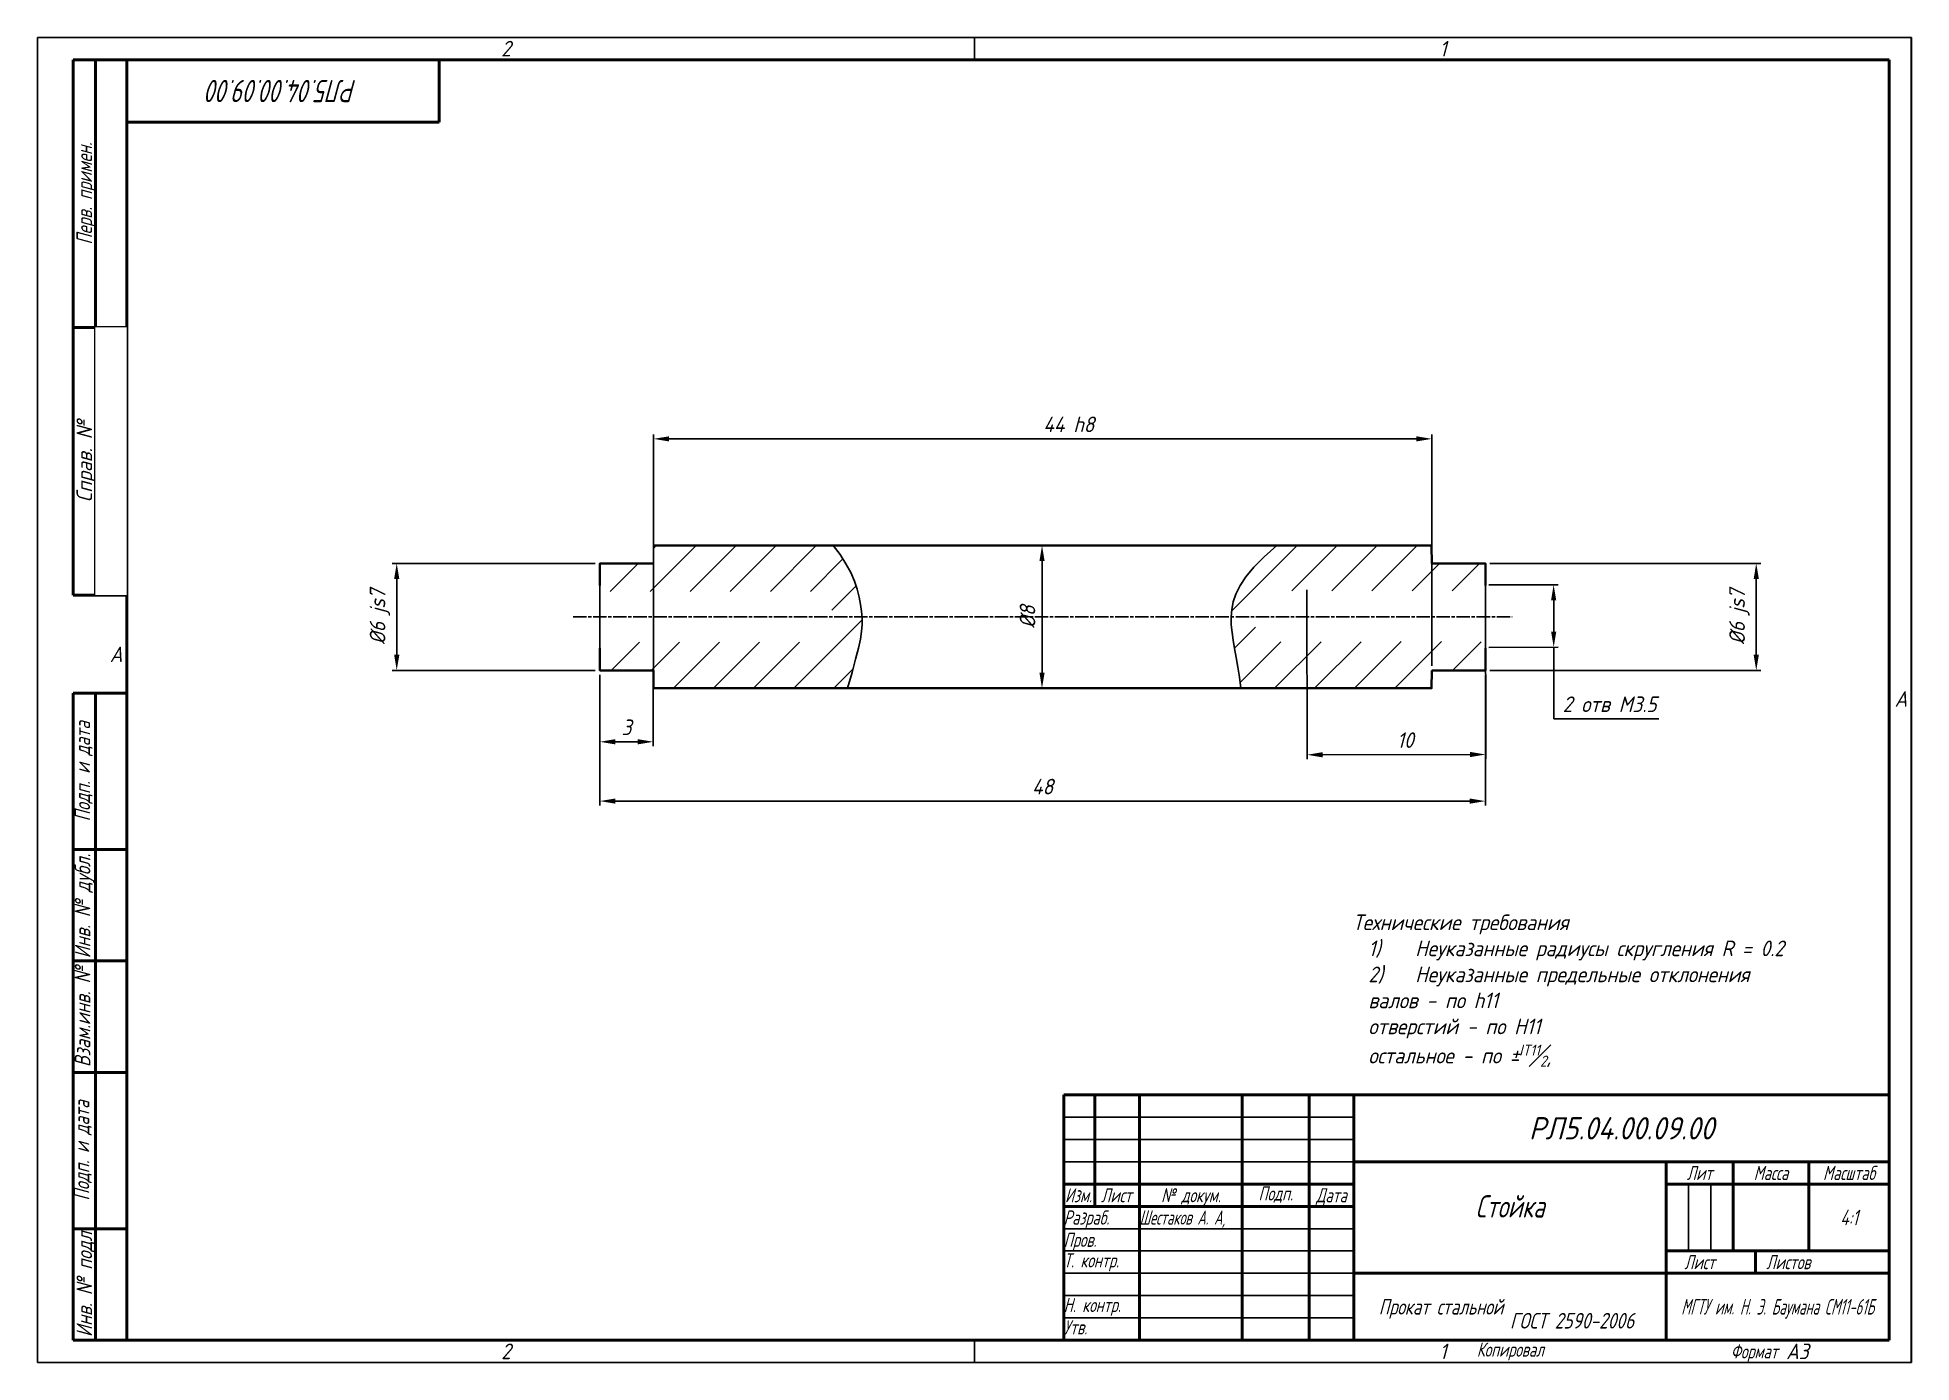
# Paper-space layout 'Лист1' of a CAD drawing. Header units: millimetres. Extents: x 0 to 420, y 0 to 297.
# The model-space entities are those that its viewports show. They can reach past a viewport. Long polylines and large blocks are cut down to what shows.
import ezdxf
from ezdxf.enums import TextEntityAlignment as Align

# ---------------------------------------------------------------- set-up
doc = ezdxf.new("R2010")
doc.units = ezdxf.units.MM
doc.set_wipeout_variables(frame=1)
doc.linetypes.add('AM_ISO08W050', pattern=[18, 12, -1.5, 3, -1.5])
for name, color, linetype, lineweight in [('AM_4', 3, 'Continuous', 25), ('AM_5', 3, 'Continuous', 25), ('AM_7', 4, 'AM_ISO08W050', 25), ('AM_8', 1, 'Continuous', 25), ('AM_BOR', 7, 'Continuous', 50), ('основные', 7, 'Continuous', 35)]:
    doc.layers.add(name, color=color, linetype=linetype, lineweight=lineweight)
doc.layers.add('AM_VIEWS', color=1, linetype='Continuous', lineweight=25, plot=False)
doc.styles.add('ACGOSTTS', font='geniso.shx', dxfattribs={"oblique": 15})
doc.styles.get("Standard").update_dxf_attribs({"font": 'geniso.shx', "oblique": 15})
doc.dimstyles.new('AM_GOST$0', dxfattribs={"dimtxt": 3.5, "dimasz": 3.5, "dimexe": 1, "dimexo": 1, "dimgap": 1.5, "dimtad": 1, "dimtoh": 1, "dimtxsty": 'Standard', "dimcen": 0, "dimclrd": 256, "dimclre": 256, "dimclrt": 2, "dimadec": 0, "dimazin": 2, "dimtp": 0.1, "dimtm": 0.1, "dimtfac": 0.71, "dimtmove": 0, "dimatfit": 3, "dimfxl": 1, "dimtolj": 1, "dimlwd": -1, "dimlwe": -1, "dimarcsym": 1})

# ---------------------------------------------------------------- blocks, each defined once
blk = doc.blocks.new('GOST_A3_LANDSCAPE')
at = {"layer": 'AM_BOR', "color": 1, "lineweight": 25}
for p, q in [((420, 297), (0, 297)), ((0, 297), (0, 0)), ((210, 297), (210, 292)), ((420, 0), (420, 297)), ((210, 5), (210, 0)), ((210, 5), (210, 0)), ((0, 0), (420, 0))]:
    blk.add_line(p, q, dxfattribs=at)
at = {"layer": 'AM_BOR', "color": 7, "lineweight": 50}
for p, q in [((415, 292), (20, 292)), ((20, 292), (20, 5)), ((415, 5), (415, 292)), ((20, 5), (415, 5))]:
    blk.add_line(p, q, dxfattribs=at)
at = {"layer": 'AM_BOR', "color": 1, "lineweight": 25, "style": 'ACGOSTTS', "oblique": 15}
for s, p in [('2', (105, 294.5)), ('1', (315, 294.5)), ('2', (105, 2.5)), ('1', (315, 2.5))]:
    blk.add_text(s, height=3.5, dxfattribs=at).set_placement(p, align=Align.MIDDLE_CENTER)
for p in [(16.21, 157), (416.21, 147), (416.21, 147)]:
    blk.add_text('A', height=3.5, dxfattribs=at).set_placement(p)
blk = doc.blocks.new('GOST_FORM1')
at = {"layer": 'AM_BOR', "color": 7, "lineweight": 50}
for p, q in [((-185, 0), (-185, 55)), ((-185, 55), (0, 55)), ((-178, 55), (-178, 30)), ((-168, 55), (-168, 0)), ((-145, 55), (-145, 0)), ((-130, 55), (-130, 0)), ((-120, 55), (-120, 0)), ((0, 55), (0, 0)), ((-120, 40), (0, 40)), ((-50, 40), (-50, 0)), ((-35, 40), (-35, 20)), ((-18, 40), (-18, 20)), ((-185, 35), (-120, 35)), ((-50, 35), (0, 35)), ((-185, 30), (-120, 30)), ((-50, 20), (0, 20)), ((-30, 20), (-30, 15)), ((-120, 15), (0, 15)), ((0, 0), (-185, 0))]:
    blk.add_line(p, q, dxfattribs=at)
at = {"layer": 'AM_BOR', "color": 1, "lineweight": 25}
for p, q in [((-185, 50), (-120, 50)), ((-185, 45), (-120, 45)), ((-185, 40), (-120, 40)), ((-45, 35), (-45, 20)), ((-40, 35), (-40, 20)), ((-185, 25), (-120, 25)), ((-185, 20), (-120, 20)), ((-185, 15), (-120, 15)), ((-185, 10), (-120, 10)), ((-185, 5), (-120, 5))]:
    blk.add_line(p, q, dxfattribs=at)
at = {"layer": 'AM_BOR', "color": 1, "lineweight": 25, "style": 'ACGOSTTS', "oblique": 15, "width": 0.8}
for s, p in [('Лит', (-42.5, 37.5)), ('Масса', (-26.5, 37.5)), ('Масштаб', (-9, 37.5)), ('Изм.', (-181.7, 32.5)), ('Лист', (-173.2, 32.5)), ('№ докум.', (-156.5, 32.5)), ('Подп.', (-137.5, 32.9)), ('Дата', (-125, 32.5)), ('Лист', (-42.5, 17.5)), ('Листов', (-22.62, 17.5)), ('Копировал', (-84.92, -2.1))]:
    blk.add_text(s, height=3.17, dxfattribs=at).set_placement(p, align=Align.MIDDLE_CENTER)
for s, p in [('Разраб.', (-185, 27.5)), ('Пров.', (-185, 22.5)), ('Т. контр.', (-185, 17.9)), ('Н. контр.', (-185, 7.9)), ('Утв.', (-185, 2.9))]:
    blk.add_text(s, height=3.17, dxfattribs=at).set_placement(p, align=Align.MIDDLE_LEFT)
blk.add_text('Формат', height=3.17, dxfattribs=at).set_placement((-25, -2.5), align=Align.MIDDLE_RIGHT)
at = {"layer": 'AM_BOR', "color": 2, "lineweight": 25, "style": 'ACGOSTTS', "oblique": 15}
for tag, height, p in [('GEN-TITLE-PARTNO{23}', 5, (-60, 47.5)), ('GEN-TITLE-CMPNY{13}', 3.5, (-25, 7.5))]:
    blk.add_attdef(tag, text='', height=height, dxfattribs=at).set_placement(p, align=Align.MIDDLE_CENTER)
for tag, height, width, p in [('GEN-TITLE-NAME{6.5}', 3.17, 0.8, (-168, 27.5)), ('GEN-TITLE-CHKM{6.5}', 3.17, 0.8, (-168, 22.5)), ('GEN-TITLE-ENG{6.5}', 3.17, 0.8, (-168, 17.5)), ('GEN-TITLE-AUTH{6.5}', 3.17, 0.8, (-168, 12.5)), ('GEN-TITLE-APPD{6.5}', 3.17, 0.8, (-168, 7.5)), ('GEN-TITLE-MAT2{9}', 3.5, 0.9, (-85, 9.25)), ('GEN-TITLE-APPM{6.5}', 3.17, 0.8, (-168, 2.5)), ('GEN-TITLE-MAT3{9}', 3.5, 0.9, (-85, 4.37))]:
    blk.add_attdef(tag, text='', height=height, dxfattribs=dict(at, width=width)).set_placement(p, align=Align.MIDDLE_LEFT)
at = {"layer": 'AM_BOR', "color": 2, "lineweight": 25, "style": 'ACGOSTTS', "oblique": 15, "width": 0.8}
for tag, height, p in [('GEN-TITLE-DES1{13}', 5, (-85, 30)), ('GEN-TITLE-LIT1{1}', 3.5, (-47.9, 27.5)), ('GEN-TITLE-LIT2{1.1}', 3.5, (-42.9, 27.5)), ('GEN-TITLE-LIT3{1.1}', 3.5, (-37.9, 27.5)), ('GEN-TITLE-WT{4}', 3.5, (-27, 27.5)), ('GEN-TITLE-SCA{6}', 3.5, (-9, 27.5)), ('GEN-TITLE-DES2{21}', 3.17, (-85, 19.5)), ('GEN-TITLE-SHEET{2.2}', 3.17, (-34.5, 17.5)), ('GEN-TITLE-NUMSHTS{5}', 3.17, (-9.12, 17.5))]:
    blk.add_attdef(tag, text='', height=height, dxfattribs=at).set_placement(p, align=Align.MIDDLE_CENTER)
at = {"layer": 'AM_BOR', "color": 1, "lineweight": 25, "style": 'ACGOSTTS', "oblique": 15, "width": 0.8}
blk.add_attdef('GEN-TITLE-AUTHT{5}', text='', height=3.17, dxfattribs=at).set_placement((-185, 12.9), align=Align.MIDDLE_LEFT)
at = {"layer": 'AM_BOR', "color": 2, "lineweight": 25, "style": 'ACGOSTTS', "oblique": 15, "width": 0.9}
blk.add_attdef('GEN-TITLE-MAT1{9}', text='', height=3.5, dxfattribs=at).set_placement((-86.5, 7.5), align=Align.MIDDLE_RIGHT)
at = {"layer": 'AM_BOR', "color": 2, "lineweight": 25, "style": 'ACGOSTTS', "oblique": 15}
blk.add_attdef('GEN-TITLE-SIZ{15.7}', text='', height=3.5, dxfattribs=at).set_placement((-23.1, -2.5), align=Align.MIDDLE_LEFT)
blk = doc.blocks.new('GOST_EXT12')
at = {"layer": 'AM_BOR', "color": 7, "lineweight": 50, "ltscale": 0.3}
for p, q in [((0, 287), (-12, 287)), ((-12, 287), (-12, 167)), ((-7, 167), (-7, 287)), ((0, 167), (0, 287)), ((-12, 227), (0, 227)), ((-12, 167), (0, 167))]:
    blk.add_line(p, q, dxfattribs=at)
at = {"layer": 'AM_BOR', "color": 7, "lineweight": 50}
for p, q in [((0, 145), (-12, 145)), ((-12, 145), (-12, 110)), ((-12, 0), (-12, 145)), ((-7, 0), (-7, 145)), ((0, 145), (0, 0)), ((0, 110), (-12, 110)), ((-12, 110), (-12, 85)), ((0, 85), (-12, 85)), ((-12, 85), (-12, 60)), ((0, 60), (-12, 60)), ((-12, 60), (-12, 25)), ((0, 25), (-12, 25)), ((-12, 25), (-12, 0)), ((0, 0), (-12, 0))]:
    blk.add_line(p, q, dxfattribs=at)
at = {"layer": 'AM_BOR', "color": 1, "lineweight": 25, "style": 'ACGOSTTS', "oblique": 15}
for s, width, p in [('Перв. примен.', 0.821392, (-9.5, 257)), ('Подп. и дата', 0.842977, (-9.95, 127.5)), ('Инв. № дубл.', 0.891828, (-9.9, 97.31)), ('Взам.инв. №', 0.899981, (-9.9, 72.5)), ('Подп. и дата', 0.842977, (-10.13, 42.5)), ('Инв. № подл', 0.910904, (-9.5, 12.5))]:
    blk.add_text(s, height=3.5, rotation=90, dxfattribs=dict(at, width=width)).set_placement(p, align=Align.MIDDLE_CENTER)
blk.add_text('Справ. №', height=3.5, rotation=90, dxfattribs=at).set_placement((-9.5, 197), align=Align.MIDDLE_CENTER)
at = {"layer": 'AM_BOR', "color": 2, "lineweight": 25, "style": 'ACGOSTTS', "oblique": 15, "width": 0.8}
for tag, p in [('GEN-TITLE-FREF{16}', (-3.5, 257)), ('GEN-TITLE-RPARTNO{16}', (-3.5, 197)), ('GEN-TITLE-SDT2{10}', (-3.5, 127.5)), ('GEN-TITLE-CSTKN{7}', (-3.5, 97.5)), ('GEN-TITLE-RSTKN{7}', (-3.5, 72.5)), ('GEN-TITLE-SDT1{10}', (-3.5, 42.5)), ('GEN-TITLE-STKN{7}', (-3.5, 12.5))]:
    blk.add_attdef(tag, text='', height=3.17, rotation=90, dxfattribs=at).set_placement(p, align=Align.MIDDLE_CENTER)
blk.add_wipeout([(-7, 227), (-7, 167), (0, 167), (0, 227)])
blk = doc.blocks.new('GOST_EXT3_L')
at = {"layer": 'AM_BOR', "color": 7, "lineweight": 50}
for p, q in [((0, 0), (70, 0)), ((0, -14), (0, 0)), ((70, 0), (70, -14)), ((70, -14), (0, -14))]:
    blk.add_line(p, q, dxfattribs=at)
at = {"layer": 'AM_BOR', "color": 2, "lineweight": 25, "style": 'ACGOSTTS', "oblique": 15, "width": 0.8}
blk.add_attdef('GEN-TITLE-PARTNO{11.7}', text='', height=5, rotation=180, dxfattribs=at).set_placement((35, -7), align=Align.MIDDLE_CENTER)
blk = doc.blocks.new('*D8')
at = {"layer": 'AM_5', "linetype": 'ByBlock', "transparency": 16777216}
for p, q in [((126.01, 154.13), (126.01, 124.84)), ((324.5, 154.13), (324.5, 124.84)), ((129.51, 125.84), (321, 125.84))]:
    blk.add_line(p, q, dxfattribs=at)
at = {"layer": 'AM_5', "transparency": 16777216}
for points in [[(129.51, 126.42), (129.51, 125.26), (126.01, 125.84)], [(321, 126.42), (321, 125.26), (324.5, 125.84)]]:
    blk.add_solid(points, dxfattribs=at)
at = {"layer": 'Defpoints', "color": 0, "transparency": 16777216}
for p in [(126.01, 155.13), (324.5, 155.13), (324.5, 125.84)]:
    blk.add_point(p, dxfattribs=at)
at = {"layer": 'AM_5', "color": 2, "transparency": 16777216, "insert": (225.26, 129.09), "char_height": 3.5, "attachment_point": 5}
blk.add_mtext('\\A1;48', dxfattribs=at)
blk = doc.blocks.new('*D9')
at = {"layer": 'AM_5', "linetype": 'ByBlock', "transparency": 16777216}
for p, q in [((138.07, 152.13), (138.07, 208.03)), ((141.57, 207.03), (309, 207.03)), ((312.5, 156.13), (312.5, 208.03))]:
    blk.add_line(p, q, dxfattribs=at)
at = {"layer": 'AM_5', "transparency": 16777216}
for points in [[(141.57, 207.61), (141.57, 206.45), (138.07, 207.03)], [(309, 207.61), (309, 206.45), (312.5, 207.03)]]:
    blk.add_solid(points, dxfattribs=at)
at = {"layer": 'Defpoints', "color": 0, "transparency": 16777216}
for p in [(312.5, 207.03), (312.5, 155.13), (138.07, 151.13)]:
    blk.add_point(p, dxfattribs=at)
at = {"layer": 'AM_5', "color": 2, "transparency": 16777216, "insert": (231.13, 210.28), "char_height": 3.5, "attachment_point": 5}
blk.add_mtext('\\A1;44 h8', dxfattribs=at)
blk = doc.blocks.new('*D10')
at = {"layer": 'AM_5', "linetype": 'ByBlock', "transparency": 16777216}
for p, q in [((224.23, 183.13), (224.13, 183.13)), ((225.13, 154.63), (225.13, 179.63)), ((224.26, 151.13), (224.13, 151.13))]:
    blk.add_line(p, q, dxfattribs=at)
at = {"layer": 'AM_5', "transparency": 16777216}
for points in [[(224.55, 179.63), (225.72, 179.63), (225.13, 183.13)], [(224.55, 154.63), (225.72, 154.63), (225.13, 151.13)]]:
    blk.add_solid(points, dxfattribs=at)
at = {"layer": 'Defpoints', "color": 0, "transparency": 16777216}
for p in [(225.13, 183.13), (225.23, 183.13), (225.26, 151.13)]:
    blk.add_point(p, dxfattribs=at)
at = {"layer": 'AM_5', "color": 2, "transparency": 16777216, "insert": (221.88, 167.13), "char_height": 3.5, "attachment_point": 5, "rotation": 90}
blk.add_mtext('\\A1;%%C8', dxfattribs=at)
blk = doc.blocks.new('*D11')
at = {"layer": 'AM_5', "linetype": 'ByBlock', "transparency": 16777216}
for p, q in [((126.01, 154.13), (126.01, 138.13)), ((138.01, 154.13), (138.01, 138.13)), ((129.51, 139.13), (134.51, 139.13))]:
    blk.add_line(p, q, dxfattribs=at)
at = {"layer": 'AM_5', "transparency": 16777216}
for points in [[(129.51, 139.72), (129.51, 138.55), (126.01, 139.13)], [(134.51, 139.72), (134.51, 138.55), (138.01, 139.13)]]:
    blk.add_solid(points, dxfattribs=at)
at = {"layer": 'Defpoints', "color": 0, "transparency": 16777216}
for p in [(126.01, 155.13), (138.01, 155.13), (138.01, 139.13)]:
    blk.add_point(p, dxfattribs=at)
at = {"layer": 'AM_5', "color": 2, "transparency": 16777216, "insert": (132.01, 142.38), "char_height": 3.5, "attachment_point": 5}
blk.add_mtext('\\A1;3', dxfattribs=at)
blk = doc.blocks.new('*D12')
at = {"layer": 'AM_5', "linetype": 'ByBlock', "transparency": 16777216}
for p, q in [((325.5, 179.13), (386.2, 179.13)), ((385.2, 175.63), (385.2, 158.63)), ((325.5, 155.13), (386.2, 155.13))]:
    blk.add_line(p, q, dxfattribs=at)
at = {"layer": 'AM_5', "transparency": 16777216}
for points in [[(384.62, 175.63), (385.79, 175.63), (385.2, 179.13)], [(384.62, 158.63), (385.79, 158.63), (385.2, 155.13)]]:
    blk.add_solid(points, dxfattribs=at)
at = {"layer": 'Defpoints', "color": 0, "transparency": 16777216}
for p in [(324.5, 179.13), (324.5, 155.13), (385.2, 155.13)]:
    blk.add_point(p, dxfattribs=at)
at = {"layer": 'AM_5', "color": 2, "transparency": 16777216, "insert": (381.44, 167.13), "char_height": 3.5, "attachment_point": 5, "rotation": 90}
blk.add_mtext('\\A1;%%C6{}{\\C2; js7}', dxfattribs=at)
blk = doc.blocks.new('*D13')
at = {"layer": 'AM_5', "linetype": 'ByBlock', "transparency": 16777216}
for p, q in [((325.26, 174.3), (340.79, 174.33)), ((339.8, 170.83), (339.81, 163.83)), ((325.29, 160.3), (340.81, 160.33)), ((339.81, 160.33), (339.84, 144.3)), ((339.84, 144.3), (363.36, 144.3))]:
    blk.add_line(p, q, dxfattribs=at)
at = {"layer": 'AM_5', "transparency": 16777216}
for points in [[(340.38, 170.83), (339.21, 170.83), (339.79, 174.33)], [(340.39, 163.83), (339.22, 163.83), (339.81, 160.33)]]:
    blk.add_solid(points, dxfattribs=at)
at = {"layer": 'Defpoints', "color": 0, "transparency": 16777216}
for p in [(324.26, 174.3), (339.79, 174.33), (324.29, 160.3)]:
    blk.add_point(p, dxfattribs=at)
at = {"layer": 'AM_5', "color": 2, "transparency": 16777216, "insert": (352.35, 147.55), "char_height": 3.5, "attachment_point": 5}
blk.add_mtext('\\A1;2 отв M3.5 ', dxfattribs=at)
blk = doc.blocks.new('*D14')
at = {"layer": 'AM_5', "linetype": 'ByBlock', "transparency": 16777216}
for p, q in [((284.47, 173.23), (284.53, 135.22)), ((324.51, 173.3), (324.57, 135.29)), ((288.03, 136.22), (321.07, 136.28))]:
    blk.add_line(p, q, dxfattribs=at)
at = {"layer": 'AM_5', "transparency": 16777216}
for points in [[(288.03, 136.81), (288.03, 135.64), (284.53, 136.22)], [(321.07, 136.86), (321.07, 135.7), (324.57, 136.29)]]:
    blk.add_solid(points, dxfattribs=at)
at = {"layer": 'Defpoints', "color": 0, "transparency": 16777216}
for p in [(284.47, 174.23), (324.5, 174.3), (324.57, 136.29)]:
    blk.add_point(p, dxfattribs=at)
at = {"layer": 'AM_5', "color": 2, "transparency": 16777216, "insert": (306.54, 139.5), "char_height": 3.5, "attachment_point": 5, "rotation": 0.098}
blk.add_mtext('\\A1;10', dxfattribs=at)
blk = doc.blocks.new('*D15')
at = {"layer": 'AM_5', "linetype": 'ByBlock', "transparency": 16777216}
for p, q in [((125.01, 179.13), (79.51, 179.13)), ((80.51, 175.63), (80.51, 158.63)), ((125.01, 155.13), (79.51, 155.13))]:
    blk.add_line(p, q, dxfattribs=at)
at = {"layer": 'AM_5', "transparency": 16777216}
for points in [[(79.93, 175.63), (81.1, 175.63), (80.51, 179.13)], [(79.93, 158.63), (81.1, 158.63), (80.51, 155.13)]]:
    blk.add_solid(points, dxfattribs=at)
at = {"layer": 'Defpoints', "color": 0, "transparency": 16777216}
for p in [(126.01, 179.13), (80.51, 155.13), (126.01, 155.13)]:
    blk.add_point(p, dxfattribs=at)
at = {"layer": 'AM_5', "color": 2, "transparency": 16777216, "insert": (76.75, 167.13), "char_height": 3.5, "attachment_point": 5, "rotation": 90}
blk.add_mtext('\\A1;%%C6 js7', dxfattribs=at)

msp = doc.modelspace()

# ---------------------------------------------------------------- hatches: boundary and pattern name
at = {"layer": 'AM_8'}
h = msp.add_hatch(dxfattribs=at)
h.set_pattern_fill('ANSI31', color=256, scale=0.5)
h.paths.add_polyline_path([(96.65, 86.47), (96.38, 86.96), (96.06, 87.47), (95.66, 87.98), (85.59, 87.98), (85.59, 86.98), (82.59, 86.98), (82.59, 85.82), (82.82, 85.41), (94.99, 85.41), (95.81, 83.98), (97.28, 83.98), (97.25, 84.28), (97.2, 84.67), (97.12, 85.09), (97.01, 85.53), (96.85, 85.99)])
h.paths.add_polyline_path([(97.19, 82.73), (97.25, 83.16), (97.28, 83.55), (97.28, 83.92), (97.28, 83.98), (95.81, 83.98), (94.99, 82.56), (82.82, 82.56), (82.59, 82.14), (82.59, 80.98), (85.6, 80.98), (85.6, 79.98), (96.46, 79.98), (96.72, 80.87), (96.92, 81.61), (97.08, 82.22)])
h = msp.add_hatch(dxfattribs=at)
h.set_pattern_fill('ANSI31', color=256, scale=0.5)
h.paths.add_polyline_path([(132.21, 86.98), (129.21, 86.98), (129.19, 87.98), (120.52, 87.98), (119.81, 87.34), (119.23, 86.76), (118.79, 86.23), (118.46, 85.73), (118.23, 85.26), (118.08, 84.82), (118, 84.39), (117.97, 83.98), (118.97, 83.98), (119.8, 85.43), (131.96, 85.45), (132.21, 85.88)])
h.paths.add_polyline_path([(132.21, 82.18), (131.97, 82.6), (119.8, 82.58), (118.99, 83.98), (117.97, 83.98), (117.97, 83.97), (117.97, 83.54), (118.01, 83.11), (118.07, 82.67), (118.15, 82.2), (118.24, 81.71), (118.33, 81.17), (118.43, 80.6), (118.51, 79.98), (129.19, 79.98), (129.21, 80.98), (132.21, 80.98)])

# ---------------------------------------------------------------- linework, layer by layer
for p, q in [((85.59, 86.98), (85.59, 87.98)), ((82.59, 82.23), (82.59, 85.73)), ((132.21, 82.23), (132.21, 85.73)), ((85.6, 79.98), (85.6, 80.98))]:
    msp.add_line(p, q)
at = {"layer": 'AM_4'}
for points in [[(95.66, 87.98), (96.06, 87.47), (96.38, 86.96), (96.65, 86.47), (96.85, 85.99), (97.01, 85.53), (97.12, 85.09), (97.2, 84.67), (97.25, 84.28), (97.28, 83.92), (97.28, 83.55), (97.25, 83.16), (97.19, 82.73), (97.08, 82.22), (96.92, 81.61), (96.72, 80.87), (96.46, 79.98)], [(120.52, 87.98), (119.81, 87.34), (119.23, 86.76), (118.79, 86.23), (118.46, 85.73), (118.23, 85.26), (118.08, 84.82), (118, 84.39), (117.97, 83.97), (117.97, 83.54), (118.01, 83.11), (118.07, 82.67), (118.15, 82.2), (118.24, 81.71), (118.33, 81.17), (118.43, 80.6), (118.51, 79.98)]]:
    msp.add_lwpolyline(points, dxfattribs=at)
at = {"layer": 'AM_7'}
msp.add_line((81.09, 83.98), (133.71, 83.98), dxfattribs=at)
at = {"layer": 'основные'}
for points in [[(85.59, 87.98), (129.19, 87.98), (129.21, 86.98)], [(85.59, 86.98), (85.59, 86.98), (82.59, 86.98), (82.59, 85.73)], [(129.21, 86.98), (129.21, 86.98), (132.21, 86.98), (132.21, 85.73)], [(82.59, 82.23), (82.59, 80.98), (85.59, 80.98), (85.59, 80.98)], [(132.21, 82.23), (132.21, 80.98), (129.21, 80.98), (129.21, 80.98)], [(129.21, 80.98), (129.19, 79.98), (85.6, 79.98), (85.59, 80.98)]]:
    msp.add_lwpolyline(points, dxfattribs=at)

psp = doc.layouts.new('Лист1')

# ---------------------------------------------------------------- block references
at = {"lineweight": 0}
psp.add_blockref('GOST_A3_LANDSCAPE', (0, 0), dxfattribs=at)
ref = psp.add_blockref('GOST_FORM1', (415, 5), dxfattribs=at)
ref.add_attrib('GEN-TITLE-DES1{13}', 'Стойка', dxfattribs={"layer": 'AM_BOR', "color": 2, "lineweight": 25, "height": 5, "style": 'ACGOSTTS', "oblique": 15, "width": 0.8}).set_placement((330, 35), align=Align.MIDDLE_CENTER)
ref.add_attrib('GEN-TITLE-PARTNO{23}', 'РЛ5.04.00.09.00', dxfattribs={"layer": 'AM_BOR', "color": 2, "lineweight": 25, "height": 5, "style": 'ACGOSTTS', "oblique": 15}).set_placement((355, 52.5), align=Align.MIDDLE_CENTER)
ref.add_attrib('GEN-TITLE-MAT1{9}', 'Прокат стальной', dxfattribs={"layer": 'AM_BOR', "color": 2, "lineweight": 25, "height": 3.5, "style": 'ACGOSTTS', "oblique": 15, "width": 0.834985}).set_placement((328.5, 12.5), align=Align.MIDDLE_RIGHT)
ref.add_attrib('GEN-TITLE-MAT2{9}', '%%u', dxfattribs={"layer": 'AM_BOR', "color": 2, "lineweight": 25, "height": 3.5, "style": 'ACGOSTTS', "oblique": 15, "width": 0.9}).set_placement((330, 14.25), align=Align.MIDDLE_LEFT)
ref.add_attrib('GEN-TITLE-MAT3{9}', 'ГОСТ 2590-2006', dxfattribs={"layer": 'AM_BOR', "color": 2, "lineweight": 25, "height": 3.5, "style": 'ACGOSTTS', "oblique": 15, "width": 0.9}).set_placement((330, 9.367), align=Align.MIDDLE_LEFT)
ref.add_attrib('GEN-TITLE-SCA{6}', '4:1', dxfattribs={"layer": 'AM_BOR', "color": 2, "lineweight": 25, "height": 3.5, "style": 'ACGOSTTS', "oblique": 15, "width": 0.8}).set_placement((406, 32.5), align=Align.MIDDLE_CENTER)
ref.add_attrib('GEN-TITLE-CMPNY{13}', 'МГТУ им. Н. Э. Баумана СМ11-61Б', dxfattribs={"layer": 'AM_BOR', "color": 2, "lineweight": 25, "height": 3.5, "style": 'ACGOSTTS', "oblique": 15, "width": 0.653557}).set_placement((390, 12.5), align=Align.MIDDLE_CENTER)
ref.add_attrib('GEN-TITLE-NAME{6.5}', 'Шестаков А. А, ', dxfattribs={"layer": 'AM_BOR', "color": 2, "lineweight": 25, "height": 3.17, "style": 'ACGOSTTS', "oblique": 15, "width": 0.714286}).set_placement((247, 32.5), align=Align.MIDDLE_LEFT)
ref.add_attrib('GEN-TITLE-SIZ{15.7}', 'A3', dxfattribs={"layer": 'AM_BOR', "color": 2, "lineweight": 25, "height": 3.5, "style": 'ACGOSTTS', "oblique": 15}).set_placement((391.9, 2.5), align=Align.MIDDLE_LEFT)

# ---------------------------------------------------------------- texts
at = {"layer": 'AM_4', "insert": (294.769, 100.412), "char_height": 3.5, "attachment_point": 1}
psp.add_mtext_dynamic_manual_height_columns('\\A1;Технические требования\\P\\pxi-3,l4,t4;1)^IНеуказанные радиусы скругления R = 0.2\\P2)^IНеуказанные предельные отклонения ^Jвалов - по h11^Jотверстий - по Н11^Jостальное - по %%P{\\H0.7x;\\SIT11#2;\\H1.42857x;,}', width=112.1397, gutter_width=1, heights=[0], dxfattribs=at)

# ---------------------------------------------------------------- dimensions: what is measured, and where the dimension line sits
at = {"layer": 'AM_5'}
for base, p1, p2, angle, text, picture, middle, dimtype in [((312.505, 207.03), (138.069, 151.133), (312.505, 155.133), 0, '44 h8', '*D9', (231.132, 207.03), 160), ((324.57, 136.286), (284.465, 174.234), (324.505, 174.302), 0.09803, '10', '*D14', (306.542, 136.255), 161), ((339.79, 174.329), (324.287, 160.302), (324.263, 174.302), 90.09803, '2 отв M3.5 ', '*D13', (352.351, 144.302), 161)]:
    dim = psp.add_linear_dim(base=base, p1=p1, p2=p2, angle=angle, text=text, dimstyle='AM_GOST$0', override={"dimlfac": -0.25}, dxfattribs=at)
    dim.commit()
    dim.dimension.update_dxf_attribs({"geometry": picture, "text_midpoint": middle, "dimtype": dimtype})
for base, p1, p2, angle, text, picture, middle in [((225.134, 183.133), (225.259, 151.133), (225.232, 183.133), 90, '%%C<>', '*D10', (221.884, 167.133)), ((80.514, 155.133), (126.014, 179.133), (126.014, 155.133), 90, '%%C<> js7', '*D15', (76.754, 167.133)), ((324.505, 125.842), (126.014, 155.133), (324.505, 155.133), 0, '48', '*D8', (225.259, 129.092))]:
    dim = psp.add_linear_dim(base=base, p1=p1, p2=p2, angle=angle, text=text, dimstyle='AM_GOST$0', override={"dimlfac": -0.25, "dimpost": ''}, dxfattribs=at)
    dim.commit()
    dim.dimension.update_dxf_attribs({"geometry": picture, "text_midpoint": middle})
dim = psp.add_aligned_dim(p1=(324.505, 179.133), p2=(324.505, 155.133), distance=60.698, text='%%C<>{}{\\C2; js7}', dimstyle='AM_GOST$0', override={"dimlfac": -0.25, "dimpost": '', "dimtp": 0.1, "dimtm": 0.1, "dimtdec": 3, "dimtzin": 8}, dxfattribs=at)
dim.commit()
dim.dimension.update_dxf_attribs({"geometry": '*D12', "text_midpoint": (381.443, 167.133)})
dim = psp.add_linear_dim(base=(138.014, 139.133), p1=(126.014, 155.133), p2=(138.014, 155.133), angle=0, dimstyle='AM_GOST$0', override={"dimlfac": -0.25, "dimpost": ''}, dxfattribs=at)
dim.commit()
dim.dimension.update_dxf_attribs({"geometry": '*D11', "text_midpoint": (132.014, 142.383)})

# ---------------------------------------------------------------- viewports
at = {"layer": 'AM_VIEWS'}
psp.add_viewport(center=(209.972, 148.472), size=(419.945, 296.94492), view_center_point=(103.575, 79.316), view_height=74.23623, dxfattribs=at)

# ---------------------------------------------------------------- next in the draw order: block references
at = {"lineweight": 0}
psp.add_blockref('GOST_EXT12', (20, 5), dxfattribs=at)

# ---------------------------------------------------------------- next in the draw order: block references
psp.add_blockref('GOST_EXT3_L', (20, 292), dxfattribs=at).add_auto_attribs({'GEN-TITLE-PARTNO{11.7}': 'РЛ5.04.00.09.00'})

doc.saveas('drawing.dxf')
